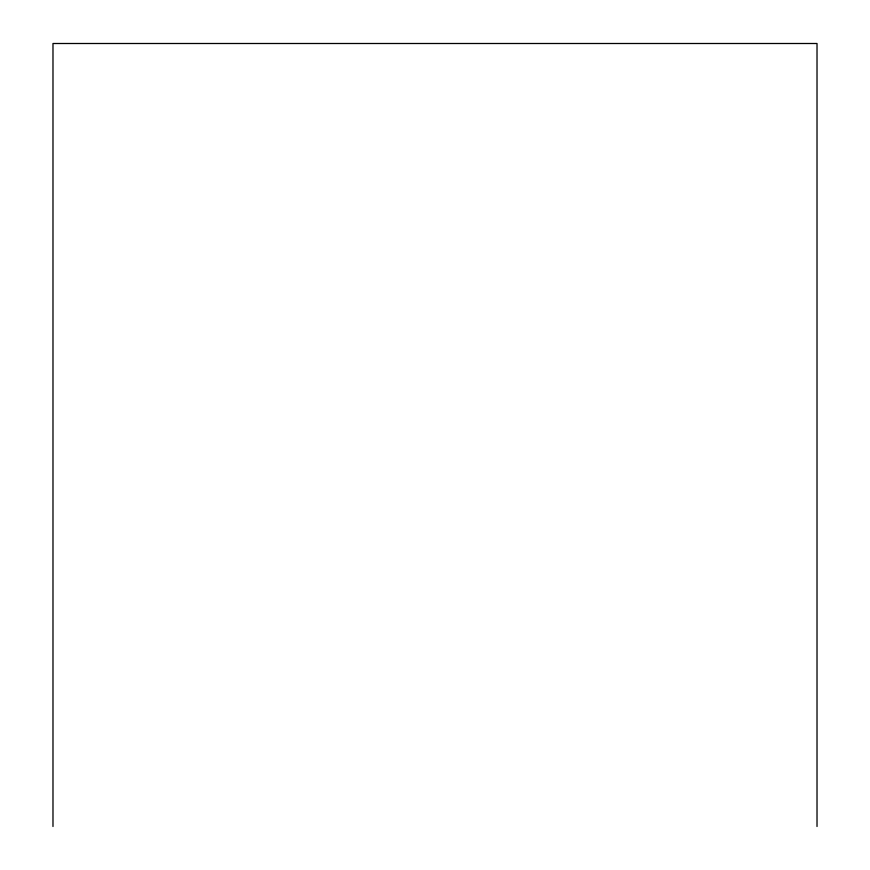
<?xml version="1.0" encoding="UTF-8"?>
<svg xmlns="http://www.w3.org/2000/svg" width="870" height="870" viewBox="0 0 870 870"><rect width="100%" height="100%" fill="white"/><g stroke="black" fill="none" stroke-linecap="round" stroke-linejoin="round"><path stroke-width="1.3" d="M817.017 826.5L817.017 43.5L52.983 43.5L52.983 826.5"/></g></svg>
